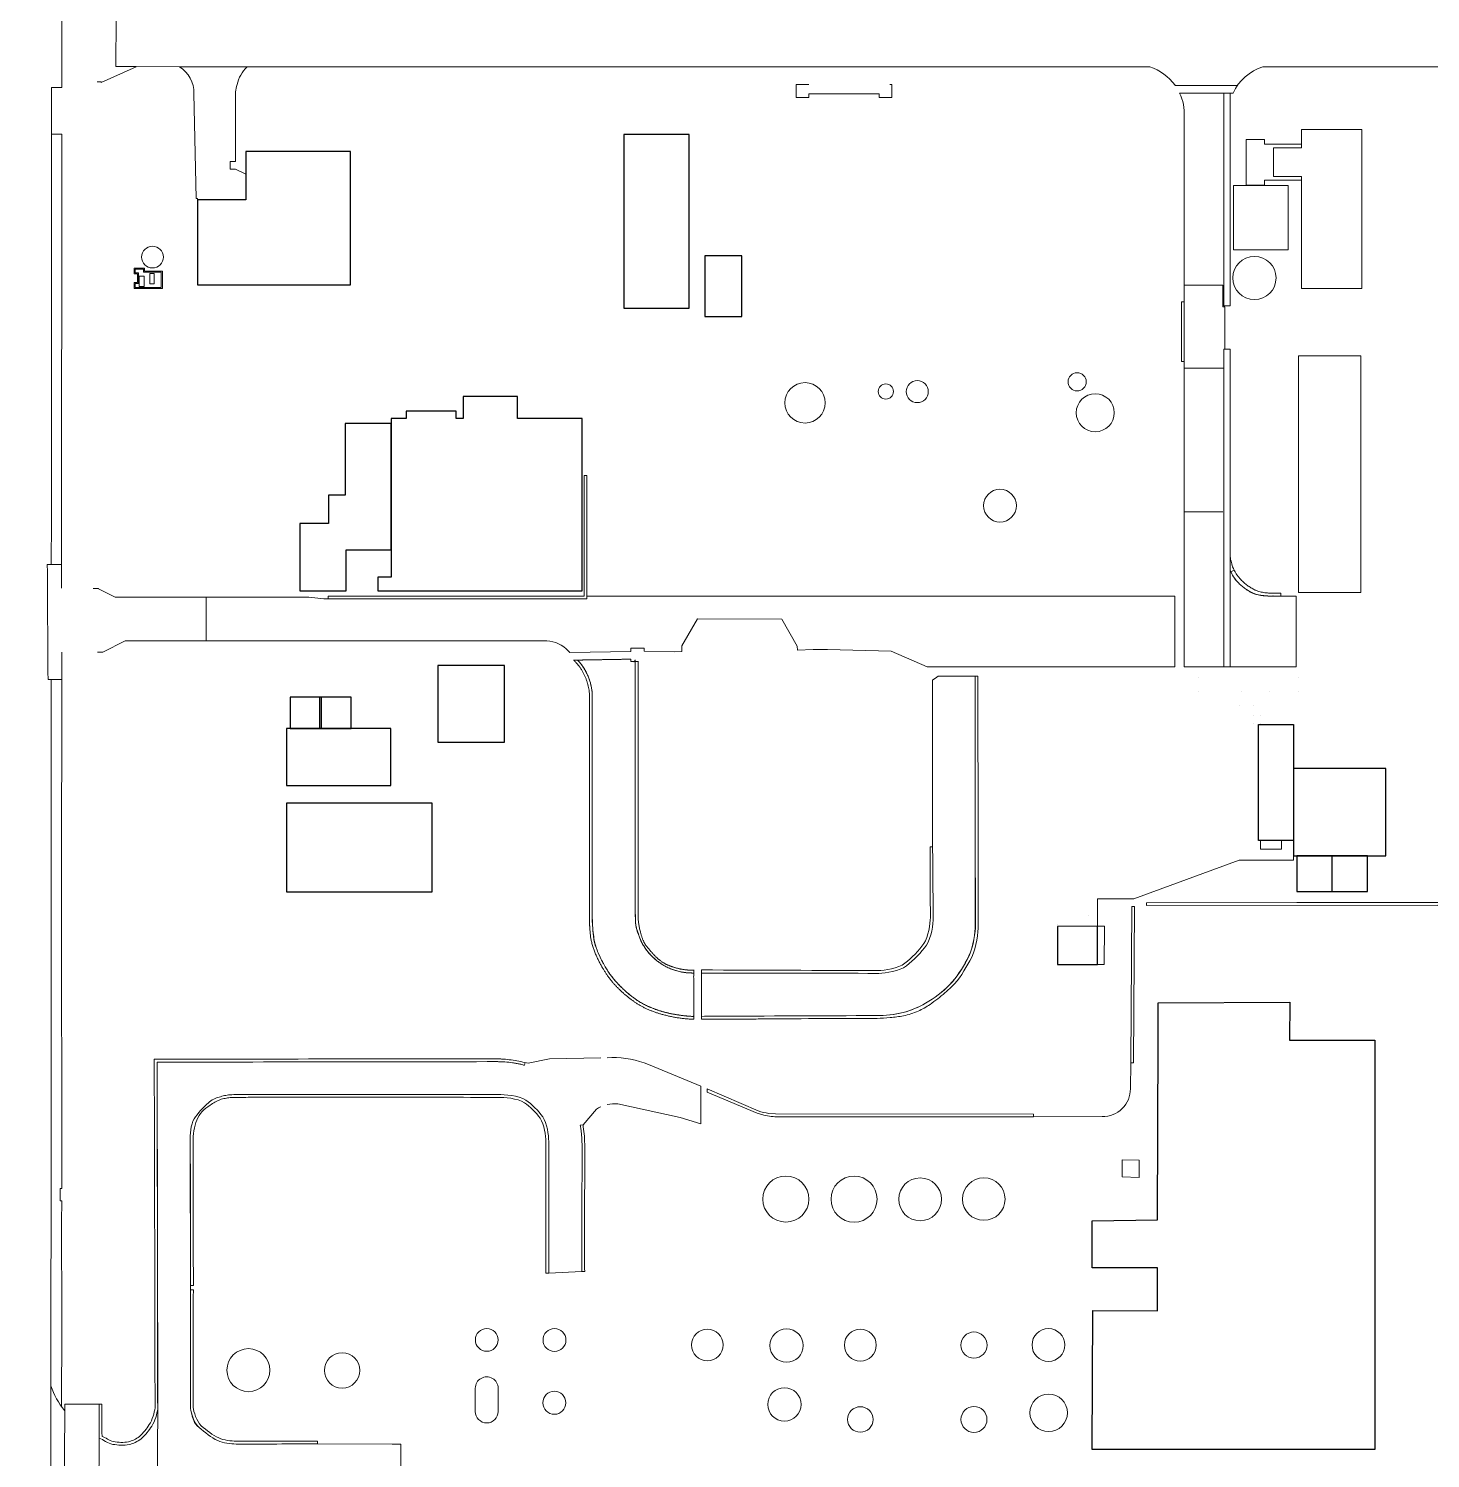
# Model space of a CAD drawing. Header units: millimetres. Extents: x 0 to 840, y 0 to 594.
# Drawn here: x 759.64 to 771.5, y 150.55 to 162.65 of the extents above; entities that cross this region are included whole.
import ezdxf

# ---------------------------------------------------------------- set-up
doc = ezdxf.new("R2010")
doc.units = ezdxf.units.MM
doc.layers.add('AC-0000-BESTAAND-co-06', color=1, linetype='Continuous')

msp = doc.modelspace()

# ---------------------------------------------------------------- linework, layer by layer
at = {"layer": 'AC-0000-BESTAAND-co-06', "linetype": 'Continuous', "lineweight": 13, "transparency": 33554687}
for p, q in [((770.087, 162.324), (771.744, 162.324)), ((769.343, 162.167), (769.873, 162.167)), ((769.834, 162.101), (769.382, 162.101)), ((769.421, 161.902), (769.421, 157.246)), ((769.756, 159.934), (769.756, 157.246)), ((769.421, 159.775), (769.756, 159.775)), ((769.421, 158.558), (769.747, 158.558)), ((769.815, 158.049), (769.844, 158.064)), ((770.172, 157.845), (770.148, 157.845)), ((770.215, 157.845), (770.172, 157.845)), ((770.368, 157.246), (770.368, 157.845)), ((769.421, 157.246), (770.368, 157.246)), ((769.545, 157.159), (769.545, 157.159)), ((770.385, 157.159), (770.385, 157.159)), ((769.545, 157.039), (769.545, 157.039)), ((769.905, 157.039), (769.905, 157.039)), ((770.145, 157.039), (770.145, 157.039)), ((770.385, 157.039), (770.385, 157.039)), ((769.887, 156.919), (769.887, 156.919)), ((770.004, 156.919), (770.004, 156.919)), ((770.004, 156.838), (770.004, 156.838)), ((770.067, 156.838), (770.067, 156.838)), ((770.004, 156.766), (770.004, 156.766)), ((770.067, 156.766), (770.067, 156.766)), ((770.067, 155.704), (770.067, 155.704)), ((770.244, 155.704), (770.244, 155.704)), ((770.346, 155.609), (770.346, 155.609)), ((768.686, 155.282), (768.686, 155.282)), ((768.614, 155.14), (768.614, 155.14)), ((768.349, 155.067), (768.349, 155.067)), ((760.729, 153.901), (760.734, 150.966)), ((763.844, 153.897), (763.838, 153.875)), ((764.334, 153.37), (764.31, 153.366)), ((764.045, 152.116), (764.324, 152.128)), ((761.011, 150.969), (761.012, 151.973)), ((760.734, 150.966), (760.731, 150.287))]:
    msp.add_line(p, q, dxfattribs=at)
at = {"layer": 'AC-0000-BESTAAND-co-06', "linetype": 'Continuous', "lineweight": 30, "transparency": 33554687}
for p, q in [((762.107, 156.724), (762.107, 156.988)), ((762.119, 156.724), (762.119, 156.988)), ((770.674, 155.346), (770.674, 155.647))]:
    msp.add_line(p, q, dxfattribs=at)
at = {"layer": 'AC-0000-BESTAAND-co-06', "linetype": 'Continuous', "lineweight": 13, "transparency": 33554687, "flags": 128}
for points in [[(769.129, 162.324), (760.918, 162.324), (760.553, 162.326), (760.379, 162.326), (760.382, 162.737), (760.255, 162.737), (760.221, 162.737)], [(760.551, 162.325), (760.256, 162.19), (760.256, 162.198), (760.221, 162.198)], [(759.922, 162.198), (759.922, 162.149), (759.835, 162.149), (759.835, 162.059)], [(770.414, 161.395), (770.414, 160.447), (770.925, 160.447), (770.925, 161.794), (770.414, 161.794), (770.414, 161.638)], [(759.834, 158.112), (759.921, 158.112), (759.922, 161.753), (759.835, 161.753)], [(770.414, 161.668), (770.1, 161.668), (770.1, 161.708), (769.944, 161.708), (769.944, 161.323), (770.1, 161.323), (770.1, 161.365), (770.414, 161.365)], [(770.414, 161.638), (770.177, 161.638), (770.177, 161.395), (770.414, 161.395)], [(760.774, 160.594), (760.774, 160.447), (760.535, 160.447), (760.535, 160.498), (760.562, 160.498), (760.562, 160.571), (760.535, 160.571), (760.535, 160.621), (760.622, 160.621), (760.622, 160.594), (760.774, 160.594)], [(760.544, 160.612), (760.544, 160.58), (760.571, 160.58), (760.571, 160.489), (760.544, 160.489), (760.544, 160.456), (760.765, 160.456), (760.765, 160.585), (760.613, 160.585), (760.613, 160.612), (760.544, 160.612)], [(769.421, 160.477), (769.747, 160.477), (769.747, 160.294), (769.765, 160.294), (769.765, 159.934), (769.756, 159.934)], [(759.921, 158.112), (759.921, 157.913)], [(769.81, 157.246), (769.81, 158.06)], [(760.189, 157.91), (760.233, 157.91), (760.234, 157.905), (760.374, 157.836), (761.042, 157.836), (762.013, 157.836), (762.14, 157.821), (764.366, 157.821), (764.366, 157.845), (769.343, 157.845), (769.343, 157.246), (767.247, 157.246), (766.942, 157.38), (766.402, 157.393), (766.28, 157.394), (766.148, 157.387)], [(761.144, 157.836), (761.144, 157.466)], [(770.368, 157.845), (770.359, 157.845), (770.215, 157.845)], [(765.17, 157.375), (765.17, 157.424), (765.302, 157.651), (766.017, 157.649), (766.147, 157.422), (766.148, 157.387)], [(759.922, 157.371), (759.922, 157.139)], [(759.92, 150.986), (759.924, 151.654), (759.924, 151.728), (759.921, 152.547), (759.923, 152.728), (759.91, 152.728), (759.91, 152.83), (759.923, 152.831), (759.921, 155.398), (759.922, 157.139), (759.834, 157.139)], [(771.73, 154.943), (771.566, 155.228), (769.103, 155.226), (769.103, 155.25), (770.375, 155.252), (771.213, 155.253), (771.26, 155.253), (771.544, 155.253), (771.58, 155.251), (771.757, 154.943), (771.729, 154.943)], [(768.968, 153.896), (768.977, 155.217), (768.999, 155.218), (768.991, 153.895), (768.973, 153.895), (768.968, 153.896)], [(768.686, 154.727), (768.745, 154.726), (768.747, 155.051), (768.686, 155.05)], [(764.484, 153.937), (764.051, 153.929), (763.869, 153.891)], [(761.012, 151.973), (761.012, 152.01), (761.01, 153.233)], [(759.947, 151.005), (760.238, 151.006), (760.239, 150.716), (760.237, 150.255), (760.235, 149.972), (759.944, 149.971), (759.945, 149.994), (759.944, 150.026), (759.947, 151.005)], [(762.794, 150.138), (762.793, 150.668), (762.719, 150.668), (762.087, 150.67)]]:
    msp.add_lwpolyline(points, dxfattribs=at)
for points in [[(761.072, 161.198), (761.481, 161.198), (761.481, 161.414), (761.394, 161.457), (761.348, 161.457), (761.348, 161.523), (761.394, 161.523), (761.394, 162.112), (761.394, 162.112, -0.036167), (761.406, 162.173), (761.406, 162.173, -0.137771), (761.49, 162.324, 0), (761.49, 162.324), (761.49, 162.324), (761.49, 162.324), (760.918, 162.324), (760.918, 162.324, -0.267473), (761.041, 162.098), (761.041, 162.098), (761.059, 161.21), (761.072, 161.21)], [(763.422, 150.944), (763.422, 151.141), (763.422, 151.141, -1.000001), (763.615, 151.141), (763.615, 151.141), (763.615, 150.944), (763.615, 150.944, -0.999999), (763.422, 150.944)]]:
    msp.add_lwpolyline(points, format="xyb", close=True, dxfattribs=at)
at = {"layer": 'AC-0000-BESTAAND-co-06', "linetype": 'Continuous', "lineweight": 0, "transparency": 33554687, "flags": 128}
for points in [[(766.301, 162.324), (766.781, 162.324)], [(766.301, 162.324), (766.781, 162.324)], [(769.756, 162.101), (769.756, 160.302), (769.81, 160.302), (769.81, 162.101)], [(769.81, 158.06), (769.81, 159.934), (769.765, 159.934)], [(770.067, 155.776), (770.067, 155.704), (770.067, 155.704), (770.244, 155.704), (770.244, 155.704), (770.244, 155.776)], [(770.346, 155.647), (770.346, 155.609), (770.346, 155.609), (769.887, 155.609), (768.996, 155.282), (768.686, 155.282), (768.686, 155.282), (768.686, 155.05)]]:
    msp.add_lwpolyline(points, dxfattribs=at)
msp.add_lwpolyline([(766.929, 162.173, 0), (766.929, 162.173), (766.929, 162.173), (766.948, 162.173), (766.948, 162.065), (766.84, 162.065), (766.84, 162.095), (766.244, 162.095), (766.244, 162.065), (766.136, 162.065), (766.136, 162.173), (766.244, 162.173)], format="xyb", dxfattribs=at)
at = {"layer": 'AC-0000-BESTAAND-co-06', "linetype": 'Continuous', "lineweight": 30, "transparency": 33554687, "flags": 128}
for points in [[(765.232, 161.752), (764.678, 161.752), (764.678, 160.281), (765.232, 160.281)], [(762.366, 161.606), (761.481, 161.606), (761.481, 161.198), (761.072, 161.198), (761.072, 160.478), (762.366, 160.478)], [(765.677, 160.725), (765.365, 160.725), (765.365, 160.211), (765.677, 160.211)], [(763.778, 159.535), (763.319, 159.535), (763.319, 159.348), (763.261, 159.348), (763.261, 159.41), (762.836, 159.409), (762.836, 159.347), (762.709, 159.347), (762.709, 158.006), (762.598, 158.006), (762.598, 157.889), (764.327, 157.889), (764.327, 159.348), (763.778, 159.348)], [(762.709, 159.304), (762.321, 159.304), (762.321, 158.7), (762.181, 158.7), (762.181, 158.459), (761.936, 158.459), (761.936, 157.888), (762.328, 157.888), (762.328, 158.237), (762.709, 158.237)], [(763.67, 157.257), (763.106, 157.257), (763.106, 156.609), (763.67, 156.609)], [(762.371, 156.988), (761.855, 156.988), (761.855, 156.724), (762.371, 156.724)], [(762.707, 156.724), (761.824, 156.724), (761.824, 156.241), (762.707, 156.241)], [(770.049, 155.776), (770.049, 156.757), (770.346, 156.757), (770.346, 155.776)], [(771.127, 156.386), (770.346, 156.386), (770.346, 155.647), (771.127, 155.647)], [(763.056, 156.092), (761.824, 156.092), (761.824, 155.343), (763.056, 155.343)], [(770.973, 155.647), (770.375, 155.647), (770.375, 155.346), (770.973, 155.346)]]:
    msp.add_lwpolyline(points, close=True, dxfattribs=at)
at = {"layer": 'AC-0000-BESTAAND-co-06', "linetype": 'Continuous', "lineweight": 13, "transparency": 33554687, "flags": 128}
for points in [[(769.838, 161.32), (770.3, 161.32), (770.3, 160.775), (769.838, 160.775)], [(760.668, 160.574), (760.705, 160.574), (760.705, 160.487), (760.668, 160.487)], [(760.577, 160.552), (760.621, 160.552), (760.621, 160.465), (760.577, 160.465)], [(769.421, 159.83), (769.421, 160.334), (769.397, 160.334), (769.397, 159.83)], [(770.915, 159.879), (770.389, 159.879), (770.389, 157.874), (770.915, 157.874)], [(762.177, 157.821), (762.177, 157.845), (764.342, 157.845), (764.342, 158.866), (764.366, 158.866), (764.366, 157.821)], [(769.04, 153.072), (768.896, 153.073), (768.895, 152.93), (769.039, 152.925)]]:
    msp.add_lwpolyline(points, close=True, dxfattribs=at)
for points in [[(765.17, 157.375), (765.107, 157.374), (764.851, 157.38), (764.851, 157.403), (764.739, 157.403), (764.739, 157.377), (764.222, 157.368), (764.192, 157.399, 0.195091), (764.001, 157.466), (760.458, 157.466), (760.269, 157.37), (760.224, 157.371)], [(765.385, 153.648), (765.806, 153.468), (765.863, 153.451), (765.863, 153.451, 0.056926), (765.99, 153.438), (765.99, 153.438), (768.068, 153.438), (768.146, 153.438), (768.146, 153.443), (768.727, 153.441), (768.727, 153.441, 0.424493), (768.966, 153.676), (768.966, 153.676), (768.968, 153.896), (768.973, 153.895), (768.991, 153.895), (768.999, 155.218)], [(764.538, 153.541, -0.079655), (764.628, 153.547), (764.628, 153.547), (765.155, 153.431), (765.331, 153.38), (765.33, 153.696), (764.887, 153.88), (764.887, 153.88, 0.102711), (764.576, 153.939), (764.576, 153.939), (764.538, 153.938)], [(768.146, 153.438), (768.146, 153.461), (765.962, 153.463), (765.907, 153.467), (765.907, 153.467, -0.063493), (765.816, 153.489), (765.816, 153.489), (765.385, 153.675), (765.385, 153.648), (765.806, 153.468), (765.863, 153.451), (765.863, 153.451, 0.056926), (765.99, 153.438), (765.99, 153.438), (768.146, 153.438)], [(764.334, 153.37), (764.447, 153.503), (764.447, 153.503, -0.036222), (764.484, 153.523)]]:
    msp.add_lwpolyline(points, format="xyb", dxfattribs=at)
at = {"layer": 'AC-0000-BESTAAND-co-06', "linetype": 'Continuous', "lineweight": 30, "transparency": 33554687, "flags": 128}
for points in [[(768.35, 154.727), (768.686, 154.727), (768.686, 155.05), (768.349, 155.049), (768.35, 154.727)], [(769.2, 154.402), (770.316, 154.409), (770.313, 154.087), (771.033, 154.087), (771.033, 150.623), (768.642, 150.623), (768.648, 151.799), (769.196, 151.797), (769.195, 152.066), (769.195, 152.161), (768.641, 152.16), (768.641, 152.558), (769.196, 152.566), (769.2, 154.097), (769.2, 154.402)]]:
    msp.add_lwpolyline(points, dxfattribs=at)
at = {"layer": 'AC-0000-BESTAAND-co-06', "linetype": 'Continuous', "lineweight": 13, "transparency": 33554687}
for centre, radius in [((760.69, 160.714), 0.0922), ((770.015, 160.537), 0.183), ((768.515, 159.658), 0.0767), ((766.212, 159.48), 0.171), ((766.896, 159.576), 0.064), ((767.162, 159.575), 0.0932), ((768.668, 159.396), 0.161), ((767.862, 158.61), 0.139), ((766.05, 152.742), 0.195), ((766.627, 152.741), 0.195), ((767.186, 152.74), 0.181), ((767.725, 152.742), 0.18), ((763.519, 151.55), 0.0964), ((764.092, 151.549), 0.0969), ((765.385, 151.507), 0.134), ((766.056, 151.502), 0.141), ((766.68, 151.506), 0.135), ((767.642, 151.506), 0.111), ((768.272, 151.507), 0.139), ((761.502, 151.294), 0.182), ((762.295, 151.292), 0.15), ((766.038, 151.004), 0.141), ((764.091, 151.018), 0.0974), ((768.274, 150.933), 0.159), ((766.68, 150.877), 0.108), ((767.642, 150.877), 0.11)]:
    msp.add_circle(centre, radius, dxfattribs=at)
at = {"layer": 'AC-0000-BESTAAND-co-06', "linetype": 'Continuous', "lineweight": 13, "transparency": 33554687, "extrusion": (0, 0, -1)}
for start, end in [(107.7952, 144.4626), (154.8609, 182.656)]:
    msp.add_arc((-769, 161.922), 0.422, start, end, dxfattribs=at)
at = {"layer": 'AC-0000-BESTAAND-co-06', "linetype": 'Continuous', "lineweight": 13, "transparency": 33554687}
for centre, radius, start, end in [((770.216, 161.922), 0.422, 107.7952, 154.8609), ((760.431, 151.359), 0.632, 198.1702, 219.9773)]:
    msp.add_arc(centre, radius, start, end, dxfattribs=at)
for points, knots in [([(759.459, 165.759), (759.585, 165.759), (759.71, 165.76), (759.836, 165.76), (759.835, 164.871), (759.835, 163.981), (759.834, 163.091), (759.863, 163.091), (759.893, 163.091), (759.922, 163.091), (759.922, 162.777), (759.922, 162.463), (759.922, 162.149), (759.893, 162.149), (759.864, 162.149), (759.835, 162.149), (759.835, 160.803), (759.835, 159.458), (759.834, 158.112), (759.823, 158.112), (759.811, 158.112), (759.8, 158.112), (759.802, 157.788), (759.804, 157.463), (759.806, 157.139), (759.816, 157.139), (759.825, 157.139), (759.834, 157.139), (759.834, 155.938), (759.833, 154.736), (759.833, 153.535), (759.832, 152.744), (759.831, 151.953), (759.83, 151.162), (759.83, 150.706), (759.83, 150.249), (759.831, 149.792), (759.831, 149.238), (759.831, 148.684), (759.831, 148.13), (759.831, 148.086), (759.843, 148.002), (759.875, 147.956), (759.913, 147.903), (759.97, 147.845), (760.023, 147.807), (760.071, 147.773), (760.161, 147.762), (760.208, 147.762), (760.762, 147.759), (761.315, 147.755), (761.869, 147.751), (761.911, 147.753), (761.992, 147.766), (762.035, 147.8), (762.078, 147.834), (762.125, 147.881), (762.157, 147.925), (762.188, 147.969), (762.199, 148.049), (762.2, 148.091), (762.2, 148.159), (762.2, 148.226), (762.2, 148.293), (762.275, 148.295), (762.351, 148.297), (762.426, 148.299), (762.426, 148.24), (762.427, 148.179), (762.429, 148.12), (762.43, 148.094), (762.436, 148.068), (762.442, 148.043), (762.458, 147.979), (762.482, 147.921), (762.531, 147.869), (762.585, 147.812), (762.648, 147.777), (762.719, 147.765), (762.736, 147.761), (762.753, 147.759), (762.771, 147.757), (762.811, 147.753), (762.852, 147.749), (762.892, 147.747), (763.075, 147.748), (763.257, 147.749), (763.44, 147.75), (763.753, 147.749), (764.066, 147.748), (764.38, 147.747), (764.504, 147.748), (764.628, 147.749), (764.752, 147.749), (765.745, 147.75), (766.738, 147.751), (767.731, 147.752), (767.731, 147.75), (767.731, 147.748), (767.731, 147.745), (768.152, 147.747), (768.573, 147.749), (768.994, 147.751), (768.994, 147.754), (768.993, 147.756), (768.993, 147.759), (769.348, 147.762), (769.703, 147.766), (770.058, 147.77), (770.073, 147.781), (770.088, 147.792), (770.103, 147.803), (770.153, 147.804), (770.204, 147.795), (770.253, 147.796), (770.304, 147.797), (770.354, 147.808), (770.405, 147.822), (770.474, 147.841), (770.536, 147.869), (770.598, 147.909), (770.664, 147.952), (770.712, 148.015), (770.758, 148.072), (770.799, 148.123), (770.816, 148.219), (770.82, 148.271), (770.911, 148.271), (771.002, 148.271), (771.093, 148.271), (771.094, 148.23), (771.094, 148.189), (771.095, 148.147), (771.096, 148.106), (771.105, 148.052), (771.122, 148.011), (771.14, 147.965), (771.162, 147.918), (771.195, 147.876), (771.227, 147.834), (771.267, 147.804), (771.305, 147.771), (771.318, 147.76), (771.338, 147.752), (771.351, 147.748), (771.355, 147.755), (771.358, 147.763), (771.362, 147.77), (771.421, 147.769), (771.48, 147.769), (771.539, 147.768), (771.526, 147.636), (771.513, 147.503), (771.499, 147.371)], [0, 0, 0, 0, 0.006993, 0.006993, 0.006993, 0.013986, 0.013986, 0.013986, 0.020979, 0.020979, 0.020979, 0.027972, 0.027972, 0.027972, 0.034965, 0.034965, 0.034965, 0.041958, 0.041958, 0.041958, 0.048951, 0.048951, 0.048951, 0.055944, 0.055944, 0.055944, 0.062937, 0.062937, 0.062937, 0.06993, 0.06993, 0.06993, 0.076923, 0.076923, 0.076923, 0.083916, 0.083916, 0.083916, 0.090909, 0.090909, 0.090909, 0.119123, 0.119123, 0.119123, 0.151966, 0.151966, 0.151966, 0.181818, 0.181818, 0.181818, 0.272727, 0.272727, 0.272727, 0.302991, 0.302991, 0.302991, 0.33362, 0.33362, 0.33362, 0.363636, 0.363636, 0.363636, 0.409091, 0.409091, 0.409091, 0.454545, 0.454545, 0.454545, 0.473865, 0.473865, 0.473865, 0.482377, 0.482377, 0.482377, 0.503424, 0.503424, 0.503424, 0.526616, 0.526616, 0.526616, 0.532331, 0.532331, 0.532331, 0.545455, 0.545455, 0.545455, 0.555556, 0.555556, 0.555556, 0.565657, 0.565657, 0.565657, 0.575758, 0.575758, 0.575758, 0.585859, 0.585859, 0.585859, 0.59596, 0.59596, 0.59596, 0.606061, 0.606061, 0.606061, 0.616162, 0.616162, 0.616162, 0.626263, 0.626263, 0.626263, 0.636364, 0.636364, 0.636364, 0.650694, 0.650694, 0.650694, 0.665364, 0.665364, 0.665364, 0.685551, 0.685551, 0.685551, 0.707358, 0.707358, 0.707358, 0.727273, 0.727273, 0.727273, 0.772727, 0.772727, 0.772727, 0.818182, 0.818182, 0.818182, 0.843682, 0.843682, 0.843682, 0.871873, 0.871873, 0.871873, 0.899741, 0.899741, 0.899741, 0.909091, 0.909091, 0.909091, 0.939394, 0.939394, 0.939394, 0.969697, 0.969697, 0.969697, 1, 1, 1, 1]), ([(769.81, 158.06), (769.811, 158.06), (769.811, 158.059), (769.811, 158.059), (769.815, 158.05), (769.819, 158.042), (769.823, 158.034), (769.828, 158.025), (769.833, 158.017), (769.838, 158.008), (769.844, 158), (769.85, 157.992), (769.856, 157.984), (769.859, 157.98), (769.863, 157.976), (769.866, 157.972), (769.869, 157.968), (769.873, 157.964), (769.877, 157.96), (769.885, 157.951), (769.894, 157.942), (769.904, 157.934), (769.913, 157.926), (769.922, 157.918), (769.932, 157.911), (769.942, 157.904), (769.952, 157.897), (769.962, 157.891), (769.967, 157.888), (769.972, 157.885), (769.977, 157.882), (769.979, 157.881), (769.982, 157.88), (769.984, 157.878), (769.987, 157.877), (769.989, 157.876), (769.992, 157.875), (770.005, 157.868), (770.019, 157.863), (770.034, 157.859), (770.05, 157.855), (770.066, 157.852), (770.082, 157.85), (770.098, 157.848), (770.114, 157.847), (770.13, 157.846), (770.137, 157.845), (770.144, 157.845), (770.152, 157.845), (770.158, 157.845), (770.165, 157.845), (770.172, 157.845), (770.194, 157.845), (770.217, 157.845), (770.239, 157.845), (770.239, 157.853), (770.239, 157.862), (770.239, 157.87), (770.217, 157.869), (770.194, 157.869), (770.172, 157.869), (770.166, 157.869), (770.16, 157.869), (770.154, 157.869), (770.148, 157.87), (770.142, 157.87), (770.135, 157.87), (770.121, 157.871), (770.108, 157.873), (770.094, 157.875), (770.08, 157.877), (770.066, 157.88), (770.052, 157.884), (770.043, 157.887), (770.033, 157.89), (770.024, 157.894), (770.023, 157.895), (770.021, 157.896), (770.02, 157.896), (770.018, 157.897), (770.017, 157.898), (770.016, 157.898), (770.006, 157.904), (769.996, 157.91), (769.986, 157.915), (769.976, 157.922), (769.966, 157.928), (769.956, 157.935), (769.946, 157.942), (769.937, 157.95), (769.928, 157.958), (769.923, 157.962), (769.918, 157.966), (769.914, 157.971), (769.909, 157.975), (769.905, 157.979), (769.901, 157.984), (769.893, 157.991), (769.887, 157.999), (769.88, 158.007), (769.874, 158.015), (769.868, 158.024), (769.862, 158.032), (769.857, 158.04), (769.852, 158.049), (769.847, 158.058), (769.845, 158.062), (769.843, 158.066), (769.841, 158.07), (769.84, 158.072), (769.839, 158.074), (769.838, 158.077), (769.837, 158.079), (769.836, 158.081), (769.835, 158.083), (769.832, 158.09), (769.829, 158.097), (769.826, 158.105), (769.824, 158.113), (769.822, 158.121), (769.82, 158.129), (769.818, 158.137), (769.816, 158.145), (769.814, 158.154), (769.813, 158.162), (769.811, 158.171), (769.81, 158.179)], [0, 0, 0, 0, 0.000397, 0.000397, 0.000397, 0.013028, 0.013028, 0.013028, 0.0262, 0.0262, 0.0262, 0.039791, 0.039791, 0.039791, 0.046711, 0.046711, 0.046711, 0.053695, 0.053695, 0.053695, 0.070465, 0.070465, 0.070465, 0.086884, 0.086884, 0.086884, 0.102775, 0.102775, 0.102775, 0.11046, 0.11046, 0.11046, 0.114225, 0.114225, 0.114225, 0.117933, 0.117933, 0.117933, 0.138003, 0.138003, 0.138003, 0.15977, 0.15977, 0.15977, 0.181205, 0.181205, 0.181205, 0.191083, 0.191083, 0.191083, 0.2, 0.2, 0.2, 0.4, 0.4, 0.4, 0.6, 0.6, 0.6, 0.8, 0.8, 0.8, 0.806636, 0.806636, 0.806636, 0.813977, 0.813977, 0.813977, 0.829912, 0.829912, 0.829912, 0.846144, 0.846144, 0.846144, 0.857626, 0.857626, 0.857626, 0.859443, 0.859443, 0.859443, 0.861227, 0.861227, 0.861227, 0.874294, 0.874294, 0.874294, 0.887895, 0.887895, 0.887895, 0.901895, 0.901895, 0.901895, 0.909018, 0.909018, 0.909018, 0.916213, 0.916213, 0.916213, 0.928111, 0.928111, 0.928111, 0.939752, 0.939752, 0.939752, 0.95104, 0.95104, 0.95104, 0.956517, 0.956517, 0.956517, 0.959208, 0.959208, 0.959208, 0.961864, 0.961864, 0.961864, 0.970806, 0.970806, 0.970806, 0.980268, 0.980268, 0.980268, 0.990069, 0.990069, 0.990069, 1, 1, 1, 1]), ([(770.148, 157.845), (770.142, 157.845), (770.136, 157.845), (770.13, 157.845), (770.124, 157.846), (770.118, 157.846), (770.111, 157.846), (770.097, 157.847), (770.084, 157.849), (770.07, 157.851), (770.056, 157.853), (770.042, 157.856), (770.028, 157.86), (770.019, 157.863), (770.009, 157.866), (770, 157.87), (769.999, 157.871), (769.997, 157.872), (769.996, 157.872), (769.994, 157.873), (769.993, 157.874), (769.992, 157.875), (769.982, 157.88), (769.972, 157.886), (769.962, 157.892), (769.952, 157.898), (769.942, 157.904), (769.932, 157.911), (769.922, 157.919), (769.913, 157.926), (769.904, 157.934), (769.899, 157.938), (769.894, 157.942), (769.89, 157.947), (769.888, 157.949), (769.885, 157.951), (769.883, 157.953), (769.881, 157.955), (769.879, 157.958), (769.877, 157.96), (769.862, 157.975), (769.85, 157.991), (769.838, 158.008), (769.828, 158.025), (769.819, 158.041), (769.811, 158.059), (769.811, 158.059), (769.811, 158.06), (769.81, 158.06)], [0, 0, 0, 0, 0.040921, 0.040921, 0.040921, 0.086194, 0.086194, 0.086194, 0.184457, 0.184457, 0.184457, 0.284556, 0.284556, 0.284556, 0.355363, 0.355363, 0.355363, 0.366566, 0.366566, 0.366566, 0.377568, 0.377568, 0.377568, 0.458152, 0.458152, 0.458152, 0.542023, 0.542023, 0.542023, 0.62836, 0.62836, 0.62836, 0.672286, 0.672286, 0.672286, 0.694418, 0.694418, 0.694418, 0.716659, 0.716659, 0.716659, 0.861676, 0.861676, 0.861676, 0.997903, 0.997903, 0.997903, 1, 1, 1, 1]), ([(765.336, 154.655), (765.336, 154.655), (765.837, 154.654), (766.337, 154.653), (766.837, 154.652), (766.895, 154.654), (767.01, 154.67), (767.071, 154.716), (767.131, 154.763), (767.197, 154.83), (767.24, 154.892), (767.282, 154.954), (767.296, 155.066), (767.297, 155.127), (767.295, 155.326), (767.293, 155.525), (767.292, 155.724), (767.292, 156.194), (767.292, 156.664), (767.292, 157.134), (767.292, 157.134), (767.292, 157.134), (767.292, 157.134), (767.307, 157.145), (767.323, 157.157), (767.338, 157.168), (767.442, 157.168), (767.546, 157.168), (767.651, 157.168), (767.651, 157.166), (767.651, 157.164), (767.651, 157.162), (767.651, 157.105), (767.651, 157.047), (767.651, 156.99), (767.652, 156.338), (767.653, 155.686), (767.654, 155.035), (767.649, 154.959), (767.629, 154.845), (767.585, 154.769), (767.544, 154.696), (767.499, 154.619), (767.436, 154.555), (767.374, 154.492), (767.309, 154.443), (767.233, 154.399), (767.172, 154.365), (767.107, 154.338), (767.043, 154.321), (766.974, 154.302), (766.889, 154.294), (766.819, 154.295), (766.358, 154.293), (765.896, 154.291), (765.435, 154.289), (765.402, 154.289), (765.37, 154.289), (765.337, 154.288), (765.337, 154.288), (765.337, 154.288), (765.336, 154.288), (765.336, 154.411), (765.336, 154.533), (765.336, 154.655)], [0, 0, 0, 0, 0.041667, 0.083333, 0.083333, 0.083333, 0.111133, 0.111133, 0.111133, 0.139074, 0.139074, 0.139074, 0.166667, 0.166667, 0.166667, 0.25, 0.25, 0.25, 0.333333, 0.333333, 0.333333, 0.416667, 0.416667, 0.416667, 0.5, 0.5, 0.5, 0.583333, 0.583333, 0.583333, 0.611111, 0.611111, 0.611111, 0.638889, 0.638889, 0.638889, 0.666667, 0.666667, 0.666667, 0.685377, 0.685377, 0.685377, 0.703195, 0.703195, 0.703195, 0.720602, 0.720602, 0.720602, 0.734604, 0.734604, 0.734604, 0.75, 0.75, 0.75, 0.791667, 0.791667, 0.791667, 0.833333, 0.833333, 0.833333, 0.916667, 0.916667, 0.916667, 1, 1, 1, 1]), ([(765.336, 154.264), (765.336, 154.272), (765.336, 154.28), (765.336, 154.288), (765.369, 154.289), (765.401, 154.289), (765.434, 154.289), (765.895, 154.291), (766.357, 154.293), (766.818, 154.295), (766.888, 154.294), (766.972, 154.302), (767.042, 154.321), (767.106, 154.338), (767.171, 154.365), (767.232, 154.399), (767.308, 154.443), (767.372, 154.492), (767.435, 154.555), (767.498, 154.619), (767.543, 154.696), (767.584, 154.769), (767.627, 154.845), (767.648, 154.959), (767.653, 155.035), (767.652, 155.746), (767.651, 156.457), (767.651, 157.168), (767.659, 157.168), (767.667, 157.168), (767.675, 157.168), (767.675, 157.108), (767.675, 157.047), (767.675, 156.987), (767.676, 156.336), (767.677, 155.685), (767.678, 155.035), (767.673, 154.956), (767.653, 154.838), (767.607, 154.759), (767.564, 154.684), (767.52, 154.6), (767.453, 154.538), (767.415, 154.502), (767.376, 154.469), (767.335, 154.437), (767.313, 154.421), (767.292, 154.404), (767.27, 154.389), (767.238, 154.367), (767.205, 154.349), (767.17, 154.333), (767.13, 154.314), (767.088, 154.301), (767.045, 154.293), (767.007, 154.286), (766.969, 154.282), (766.932, 154.278), (766.895, 154.274), (766.858, 154.272), (766.822, 154.271), (766.729, 154.27), (766.636, 154.27), (766.542, 154.27), (766.463, 154.269), (766.383, 154.269), (766.303, 154.269), (766.14, 154.268), (765.978, 154.267), (765.815, 154.266), (765.794, 154.265), (765.774, 154.265), (765.753, 154.264), (765.614, 154.264), (765.475, 154.264), (765.336, 154.264)], [0, 0, 0, 0, 0.111111, 0.111111, 0.111111, 0.222222, 0.222222, 0.222222, 0.333333, 0.333333, 0.333333, 0.353861, 0.353861, 0.353861, 0.372531, 0.372531, 0.372531, 0.39574, 0.39574, 0.39574, 0.419497, 0.419497, 0.419497, 0.444444, 0.444444, 0.444444, 0.555556, 0.555556, 0.555556, 0.666667, 0.666667, 0.666667, 0.722222, 0.722222, 0.722222, 0.777778, 0.777778, 0.777778, 0.802882, 0.802882, 0.802882, 0.82662, 0.82662, 0.82662, 0.840349, 0.840349, 0.840349, 0.847477, 0.847477, 0.847477, 0.857551, 0.857551, 0.857551, 0.869143, 0.869143, 0.869143, 0.879189, 0.879189, 0.879189, 0.888889, 0.888889, 0.888889, 0.911111, 0.911111, 0.911111, 0.933333, 0.933333, 0.933333, 0.955556, 0.955556, 0.955556, 0.977778, 0.977778, 0.977778, 1, 1, 1, 1]), ([(765.336, 154.655), (765.837, 154.654), (766.337, 154.653), (766.837, 154.652), (766.895, 154.654), (767.01, 154.67), (767.071, 154.716), (767.131, 154.763), (767.197, 154.83), (767.24, 154.892), (767.282, 154.954), (767.296, 155.066), (767.297, 155.127), (767.295, 155.326), (767.293, 155.525), (767.292, 155.724), (767.284, 155.724), (767.277, 155.724), (767.27, 155.724), (767.271, 155.525), (767.272, 155.326), (767.273, 155.126), (767.272, 155.069), (767.258, 154.963), (767.218, 154.904), (767.177, 154.845), (767.115, 154.782), (767.058, 154.738), (766.999, 154.693), (766.887, 154.677), (766.83, 154.676), (766.332, 154.677), (765.834, 154.679), (765.336, 154.681), (765.336, 154.672), (765.336, 154.664), (765.336, 154.655), (765.336, 154.655), (765.336, 154.655), (765.336, 154.655)], [0, 0, 0, 0, 0.125, 0.125, 0.125, 0.1667, 0.1667, 0.1667, 0.20861, 0.20861, 0.20861, 0.25, 0.25, 0.25, 0.375, 0.375, 0.375, 0.5, 0.5, 0.5, 0.625, 0.625, 0.625, 0.66609, 0.66609, 0.66609, 0.707572, 0.707572, 0.707572, 0.75, 0.75, 0.75, 0.8125, 0.8125, 0.8125, 0.875, 0.875, 0.875, 1, 1, 1, 1]), ([(763.87, 153.891), (763.849, 153.896), (763.828, 153.9), (763.807, 153.905), (763.785, 153.91), (763.764, 153.914), (763.742, 153.917), (763.72, 153.92), (763.699, 153.922), (763.677, 153.925), (763.666, 153.925), (763.656, 153.926), (763.645, 153.927), (763.635, 153.928), (763.625, 153.928), (763.614, 153.929), (762.664, 153.928), (761.714, 153.927), (760.764, 153.926), (760.743, 153.926), (760.723, 153.926), (760.703, 153.927), (760.704, 153.815), (760.705, 153.703), (760.706, 153.592), (760.707, 153.56), (760.707, 153.528), (760.707, 153.497), (760.707, 153.427), (760.707, 153.358), (760.707, 153.289), (760.707, 153.137), (760.707, 152.986), (760.707, 152.834), (760.707, 152.803), (760.707, 152.772), (760.707, 152.741), (760.708, 152.592), (760.709, 152.444), (760.71, 152.295), (760.711, 152.267), (760.711, 152.238), (760.711, 152.209), (760.711, 152.046), (760.71, 151.882), (760.71, 151.718), (760.71, 151.692), (760.711, 151.666), (760.711, 151.64), (760.711, 151.491), (760.711, 151.342), (760.711, 151.193), (760.712, 151.168), (760.713, 151.142), (760.714, 151.117), (760.713, 151.069), (760.712, 151.022), (760.712, 150.974), (760.706, 150.935), (760.69, 150.873), (760.663, 150.833), (760.639, 150.799), (760.615, 150.763), (760.579, 150.733), (760.55, 150.71), (760.52, 150.696), (760.486, 150.688), (760.445, 150.678), (760.402, 150.684), (760.359, 150.69), (760.324, 150.695), (760.292, 150.727), (760.263, 150.732), (760.262, 150.823), (760.262, 150.915), (760.262, 151.006), (760.254, 151.006), (760.246, 151.006), (760.238, 151.006), (760.238, 150.909), (760.239, 150.813), (760.239, 150.716), (760.274, 150.71), (760.312, 150.672), (760.354, 150.666), (760.4, 150.659), (760.447, 150.654), (760.492, 150.664), (760.529, 150.673), (760.562, 150.689), (760.594, 150.714), (760.633, 150.745), (760.658, 150.784), (760.684, 150.821), (760.713, 150.862), (760.728, 150.926), (760.734, 150.966), (760.733, 151.945), (760.731, 152.923), (760.729, 153.901), (761.69, 153.902), (762.651, 153.903), (763.612, 153.905), (763.617, 153.905), (763.622, 153.904), (763.627, 153.904), (763.632, 153.904), (763.638, 153.904), (763.643, 153.904), (763.648, 153.904), (763.653, 153.904), (763.658, 153.903), (763.663, 153.903), (763.668, 153.903), (763.673, 153.902), (763.694, 153.901), (763.716, 153.899), (763.737, 153.896), (763.742, 153.895), (763.748, 153.894), (763.753, 153.893), (763.758, 153.892), (763.764, 153.891), (763.769, 153.89), (763.779, 153.888), (763.79, 153.887), (763.8, 153.884), (763.811, 153.882), (763.821, 153.879), (763.831, 153.876), (763.834, 153.876), (763.836, 153.875), (763.838, 153.875)], [0, 0, 0, 0, 0.024932, 0.024932, 0.024932, 0.050421, 0.050421, 0.050421, 0.0757, 0.0757, 0.0757, 0.088021, 0.088021, 0.088021, 0.1, 0.1, 0.1, 0.15, 0.15, 0.15, 0.2, 0.2, 0.2, 0.3, 0.3, 0.3, 0.4, 0.4, 0.4, 0.41, 0.41, 0.41, 0.42, 0.42, 0.42, 0.43, 0.43, 0.43, 0.44, 0.44, 0.44, 0.45, 0.45, 0.45, 0.46, 0.46, 0.46, 0.47, 0.47, 0.47, 0.48, 0.48, 0.48, 0.49, 0.49, 0.49, 0.5, 0.5, 0.5, 0.524241, 0.524241, 0.524241, 0.545501, 0.545501, 0.545501, 0.562206, 0.562206, 0.562206, 0.582884, 0.582884, 0.582884, 0.6, 0.6, 0.6, 0.633333, 0.633333, 0.633333, 0.666667, 0.666667, 0.666667, 0.7, 0.7, 0.7, 0.718746, 0.718746, 0.718746, 0.739275, 0.739275, 0.739275, 0.756199, 0.756199, 0.756199, 0.777112, 0.777112, 0.777112, 0.8, 0.8, 0.8, 0.85, 0.85, 0.85, 0.9, 0.9, 0.9, 0.906585, 0.906585, 0.906585, 0.913196, 0.913196, 0.913196, 0.919812, 0.919812, 0.919812, 0.926411, 0.926411, 0.926411, 0.954855, 0.954855, 0.954855, 0.961896, 0.961896, 0.961896, 0.968929, 0.968929, 0.968929, 0.98298, 0.98298, 0.98298, 0.997026, 0.997026, 0.997026, 1, 1, 1, 1]), ([(764.045, 152.116), (764.044, 152.487), (764.043, 152.858), (764.043, 153.23), (764.043, 153.282), (764.03, 153.384), (763.992, 153.438), (763.956, 153.489), (763.9, 153.546), (763.849, 153.579), (763.787, 153.619), (763.673, 153.628), (763.613, 153.626), (762.881, 153.626), (762.149, 153.626), (761.416, 153.627), (761.392, 153.626), (761.368, 153.625), (761.343, 153.625), (761.329, 153.622), (761.314, 153.62), (761.299, 153.618), (761.284, 153.614), (761.269, 153.609), (761.254, 153.605), (761.23, 153.597), (761.188, 153.581), (761.163, 153.557), (761.12, 153.515), (761.072, 153.468), (761.043, 153.421), (761.013, 153.372), (761.008, 153.282), (761.01, 153.233)], [0, 0, 0, 0, 0.25, 0.25, 0.25, 0.331746, 0.331746, 0.331746, 0.408475, 0.408475, 0.408475, 0.5, 0.5, 0.5, 0.5625, 0.5625, 0.5625, 0.625, 0.625, 0.625, 0.6875, 0.6875, 0.6875, 0.75, 0.75, 0.75, 0.803918, 0.803918, 0.803918, 0.899316, 0.899316, 0.899316, 1, 1, 1, 1]), ([(761.034, 153.229), (761.034, 153.229), (761.034, 152.956), (761.034, 152.684), (761.035, 152.411), (761.035, 152.293), (761.036, 152.174), (761.036, 152.056), (761.036, 152.041), (761.036, 152.025), (761.036, 152.01), (761.028, 152.01), (761.02, 152.01), (761.012, 152.01), (761.011, 152.418), (761.011, 152.825), (761.01, 153.233), (761.008, 153.282), (761.013, 153.372), (761.043, 153.421), (761.072, 153.468), (761.12, 153.515), (761.163, 153.557), (761.188, 153.581), (761.23, 153.597), (761.254, 153.605), (761.269, 153.609), (761.284, 153.614), (761.299, 153.618), (761.314, 153.62), (761.329, 153.622), (761.343, 153.625), (761.368, 153.625), (761.392, 153.626), (761.416, 153.627), (762.149, 153.626), (762.881, 153.626), (763.613, 153.626), (763.673, 153.628), (763.787, 153.619), (763.849, 153.579), (763.9, 153.546), (763.956, 153.489), (763.992, 153.438), (764.03, 153.384), (764.043, 153.282), (764.043, 153.23), (764.043, 152.858), (764.044, 152.487), (764.045, 152.116), (764.036, 152.116), (764.028, 152.116), (764.019, 152.116), (764.02, 152.277), (764.02, 152.437), (764.02, 152.598), (764.019, 152.639), (764.019, 152.68), (764.018, 152.72), (764.018, 152.889), (764.018, 153.058), (764.019, 153.227), (764.019, 153.277), (764.007, 153.374), (763.97, 153.426), (763.936, 153.473), (763.885, 153.526), (763.837, 153.557), (763.778, 153.595), (763.668, 153.604), (763.611, 153.602), (763.303, 153.603), (762.996, 153.604), (762.689, 153.604), (762.66, 153.605), (762.63, 153.605), (762.601, 153.605), (762.567, 153.605), (762.533, 153.605), (762.499, 153.605), (762.431, 153.605), (762.363, 153.605), (762.294, 153.605), (762.265, 153.605), (762.236, 153.605), (762.207, 153.605), (762.001, 153.604), (761.795, 153.604), (761.589, 153.603), (761.559, 153.603), (761.529, 153.603), (761.5, 153.603), (761.449, 153.602), (761.398, 153.602), (761.347, 153.601), (761.333, 153.599), (761.319, 153.597), (761.304, 153.594), (761.291, 153.592), (761.274, 153.588), (761.26, 153.582), (761.247, 153.576), (761.232, 153.569), (761.219, 153.562), (761.204, 153.554), (761.19, 153.545), (761.177, 153.536), (761.153, 153.52), (761.131, 153.503), (761.11, 153.482), (761.09, 153.462), (761.076, 153.435), (761.066, 153.41), (761.042, 153.357), (761.034, 153.282), (761.034, 153.229)], [0, 0, 0, 0, 0.015152, 0.030303, 0.030303, 0.030303, 0.060606, 0.060606, 0.060606, 0.090909, 0.090909, 0.090909, 0.136364, 0.136364, 0.136364, 0.181818, 0.181818, 0.181818, 0.218431, 0.218431, 0.218431, 0.253121, 0.253121, 0.253121, 0.272727, 0.272727, 0.272727, 0.295455, 0.295455, 0.295455, 0.318182, 0.318182, 0.318182, 0.340909, 0.340909, 0.340909, 0.363636, 0.363636, 0.363636, 0.396918, 0.396918, 0.396918, 0.42482, 0.42482, 0.42482, 0.454545, 0.454545, 0.454545, 0.545455, 0.545455, 0.545455, 0.568182, 0.568182, 0.568182, 0.590909, 0.590909, 0.590909, 0.613636, 0.613636, 0.613636, 0.636364, 0.636364, 0.636364, 0.666263, 0.666263, 0.666263, 0.693609, 0.693609, 0.693609, 0.727273, 0.727273, 0.727273, 0.74026, 0.74026, 0.74026, 0.753247, 0.753247, 0.753247, 0.766234, 0.766234, 0.766234, 0.779221, 0.779221, 0.779221, 0.792208, 0.792208, 0.792208, 0.805195, 0.805195, 0.805195, 0.818182, 0.818182, 0.818182, 0.863636, 0.863636, 0.863636, 0.909091, 0.909091, 0.909091, 0.917496, 0.917496, 0.917496, 0.925933, 0.925933, 0.925933, 0.935043, 0.935043, 0.935043, 0.950714, 0.950714, 0.950714, 0.966164, 0.966164, 0.966164, 1, 1, 1, 1]), ([(764.31, 153.366), (764.312, 153.356), (764.314, 153.346), (764.315, 153.336), (764.318, 153.319), (764.32, 153.301), (764.321, 153.283), (764.324, 153.258), (764.325, 153.232), (764.325, 153.206), (764.326, 153.198), (764.325, 153.189), (764.325, 153.181), (764.325, 152.83), (764.324, 152.479), (764.324, 152.128), (764.332, 152.128), (764.34, 152.128), (764.348, 152.128), (764.347, 152.14), (764.347, 152.151), (764.347, 152.163), (764.347, 152.329), (764.347, 152.495), (764.347, 152.662), (764.347, 152.688), (764.347, 152.714), (764.347, 152.741), (764.348, 152.888), (764.348, 153.035), (764.349, 153.182), (764.348, 153.213), (764.346, 153.244), (764.345, 153.274), (764.342, 153.301), (764.339, 153.327), (764.336, 153.354), (764.336, 153.354), (764.336, 153.355), (764.336, 153.356), (764.336, 153.356), (764.336, 153.357), (764.336, 153.358), (764.335, 153.359), (764.335, 153.36), (764.335, 153.362), (764.335, 153.363), (764.335, 153.365), (764.335, 153.366), (764.335, 153.366), (764.335, 153.367), (764.335, 153.367), (764.335, 153.367), (764.335, 153.368), (764.335, 153.368), (764.334, 153.369), (764.334, 153.37), (764.334, 153.37)], [0, 0, 0, 0, 0.04068, 0.04068, 0.04068, 0.111959, 0.111959, 0.111959, 0.21706, 0.21706, 0.21706, 0.25, 0.25, 0.25, 0.5, 0.5, 0.5, 0.535714, 0.535714, 0.535714, 0.571429, 0.571429, 0.571429, 0.607143, 0.607143, 0.607143, 0.642857, 0.642857, 0.642857, 0.678571, 0.678571, 0.678571, 0.714286, 0.714286, 0.714286, 0.75, 0.75, 0.75, 0.780854, 0.780854, 0.780854, 0.811953, 0.811953, 0.811953, 0.874608, 0.874608, 0.874608, 0.937446, 0.937446, 0.937446, 0.95309, 0.95309, 0.95309, 0.968728, 0.968728, 0.968728, 1, 1, 1, 1]), ([(761.011, 150.969), (761.011, 150.969), (761.019, 150.932), (761.04, 150.846), (761.084, 150.809), (761.132, 150.768), (761.187, 150.723), (761.242, 150.698), (761.286, 150.678), (761.353, 150.669), (761.397, 150.669), (761.627, 150.669), (761.857, 150.669), (762.087, 150.67), (762.087, 150.678), (762.087, 150.686), (762.087, 150.694), (761.857, 150.693), (761.628, 150.693), (761.399, 150.693), (761.357, 150.693), (761.294, 150.701), (761.251, 150.721), (761.2, 150.744), (761.148, 150.786), (761.103, 150.824), (761.061, 150.86), (761.041, 150.943), (761.033, 150.979), (761.034, 151.31), (761.035, 151.641), (761.036, 151.973), (761.028, 151.973), (761.02, 151.973), (761.012, 151.973), (761.012, 151.638), (761.012, 151.303), (761.011, 150.969)], [0, 0, 0, 0, 0.033405, 0.066809, 0.066809, 0.066809, 0.140098, 0.140098, 0.140098, 0.2, 0.2, 0.2, 0.4, 0.4, 0.4, 0.5, 0.5, 0.5, 0.6, 0.6, 0.6, 0.66002, 0.66002, 0.66002, 0.732385, 0.732385, 0.732385, 0.8, 0.8, 0.8, 0.866667, 0.866667, 0.866667, 0.933333, 0.933333, 0.933333, 1, 1, 1, 1]), ([(760.239, 150.716), (760.274, 150.71), (760.312, 150.672), (760.354, 150.666), (760.4, 150.659), (760.447, 150.654), (760.492, 150.664), (760.529, 150.673), (760.562, 150.689), (760.594, 150.714), (760.633, 150.745), (760.658, 150.784), (760.684, 150.821), (760.713, 150.862), (760.728, 150.926), (760.734, 150.966)], [0, 0, 0, 0, 0.187456, 0.187456, 0.187456, 0.39275, 0.39275, 0.39275, 0.56199, 0.56199, 0.56199, 0.771116, 0.771116, 0.771116, 1, 1, 1, 1]), ([(761.011, 150.969), (761.019, 150.932), (761.04, 150.846), (761.084, 150.809), (761.132, 150.768), (761.187, 150.723), (761.242, 150.698), (761.286, 150.678), (761.353, 150.669), (761.397, 150.669), (761.627, 150.669), (761.857, 150.669), (762.087, 150.67)], [0, 0, 0, 0, 0.167023, 0.167023, 0.167023, 0.350246, 0.350246, 0.350246, 0.5, 0.5, 0.5, 1, 1, 1, 1])]:
    msp.add_open_spline(points, degree=3, knots=knots, dxfattribs=at)
for points, weights, knots in [([(764.286, 157.303), (764.275, 157.303), (764.264, 157.303), (764.254, 157.303), (764.265, 157.291), (764.277, 157.279), (764.288, 157.267), (764.348, 157.193), (764.382, 157.105), (764.388, 157.011), (764.388, 157.005), (764.388, 156.999), (764.388, 156.993), (764.387, 156.865), (764.387, 156.737), (764.387, 156.609), (764.387, 156.503), (764.387, 156.397), (764.388, 156.291), (764.388, 155.921), (764.388, 155.551), (764.388, 155.182), (764.386, 155.114), (764.389, 155.034), (764.397, 154.966), (764.407, 154.886), (764.441, 154.804), (764.483, 154.727), (764.529, 154.64), (764.584, 154.569), (764.656, 154.502), (764.73, 154.433), (764.808, 154.377), (764.9, 154.34), (764.976, 154.309), (765.053, 154.29), (765.13, 154.277), (765.175, 154.27), (765.225, 154.264), (765.27, 154.264), (765.271, 154.272), (765.271, 154.28), (765.271, 154.288), (765.227, 154.288), (765.178, 154.293), (765.134, 154.301), (765.059, 154.313), (764.984, 154.332), (764.91, 154.362), (764.82, 154.398), (764.745, 154.452), (764.673, 154.52), (764.603, 154.585), (764.549, 154.654), (764.504, 154.739), (764.463, 154.814), (764.43, 154.893), (764.421, 154.971), (764.413, 155.038), (764.41, 155.116), (764.412, 155.182), (764.412, 155.588), (764.412, 155.994), (764.412, 156.399), (764.412, 156.597), (764.412, 156.795), (764.412, 156.993), (764.412, 157), (764.412, 157.006), (764.412, 157.012), (764.406, 157.112), (764.37, 157.205), (764.307, 157.282), (764.3, 157.289), (764.293, 157.296), (764.286, 157.303)], [1, 1, 1, 1, 1, 1, 1, 0.967899033806, 0.967899033806, 1, 1, 1, 1, 1, 1, 1, 1, 1, 1, 1, 1, 1, 1, 1, 1, 1, 1, 1, 1, 1, 1, 1, 1, 1, 1, 1, 1, 1, 1, 1, 1, 1, 1, 1, 1, 1, 1, 1, 1, 1, 1, 1, 1, 1, 1, 1, 1, 1, 1, 1, 1, 1, 1, 1, 1, 1, 1, 1, 1, 1, 0.967899033806, 0.967899033806, 1, 1, 1, 1], [0, 0, 0, 0, 0.071429, 0.071429, 0.071429, 0.142857, 0.142857, 0.142857, 0.214286, 0.214286, 0.214286, 0.285714, 0.285714, 0.285714, 0.357143, 0.357143, 0.357143, 0.428571, 0.428571, 0.428571, 0.5, 0.5, 0.5, 0.510791, 0.510791, 0.510791, 0.523522, 0.523522, 0.523522, 0.537746, 0.537746, 0.537746, 0.552431, 0.552431, 0.552431, 0.564356, 0.564356, 0.564356, 0.571429, 0.571429, 0.571429, 0.642857, 0.642857, 0.642857, 0.649909, 0.649909, 0.649909, 0.661848, 0.661848, 0.661848, 0.676523, 0.676523, 0.676523, 0.690728, 0.690728, 0.690728, 0.703418, 0.703418, 0.703418, 0.714286, 0.714286, 0.714286, 0.75, 0.75, 0.75, 0.785714, 0.785714, 0.785714, 0.857143, 0.857143, 0.857143, 0.928571, 0.928571, 0.928571, 1, 1, 1, 1]), ([(764.739, 157.311), (764.588, 157.308), (764.437, 157.306), (764.286, 157.303), (764.293, 157.296), (764.3, 157.289), (764.307, 157.282), (764.37, 157.205), (764.406, 157.112), (764.412, 157.012), (764.412, 156.691), (764.412, 156.37), (764.412, 156.048), (764.412, 155.753), (764.412, 155.458), (764.412, 155.162), (764.411, 155.098), (764.415, 155.035), (764.421, 154.971), (764.43, 154.889), (764.464, 154.814), (764.504, 154.739), (764.549, 154.654), (764.603, 154.585), (764.673, 154.52), (764.745, 154.452), (764.82, 154.398), (764.91, 154.362), (764.984, 154.332), (765.057, 154.311), (765.134, 154.301), (765.18, 154.295), (765.225, 154.288), (765.27, 154.288), (765.27, 154.41), (765.27, 154.532), (765.27, 154.655), (764.987, 154.648), (764.782, 154.843), (764.776, 155.126), (764.776, 155.848), (764.776, 156.569), (764.776, 157.291), (764.764, 157.291), (764.752, 157.291), (764.739, 157.291), (764.739, 157.298), (764.739, 157.304), (764.739, 157.311)], [1, 1, 1, 1, 1, 1, 1, 0.967899033806, 0.967899033806, 1, 1, 1, 1, 1, 1, 1, 1, 1, 1, 1, 1, 1, 1, 1, 1, 1, 1, 1, 1, 1, 1, 1, 1, 1, 1, 1, 1, 0.804279070336, 0.804279070336, 1, 1, 1, 1, 1, 1, 1, 1, 1, 1], [0, 0, 0, 0, 0.090909, 0.090909, 0.090909, 0.181818, 0.181818, 0.181818, 0.272727, 0.272727, 0.272727, 0.363636, 0.363636, 0.363636, 0.454545, 0.454545, 0.454545, 0.467254, 0.467254, 0.467254, 0.483645, 0.483645, 0.483645, 0.501994, 0.501994, 0.501994, 0.52095, 0.52095, 0.52095, 0.536372, 0.536372, 0.536372, 0.545455, 0.545455, 0.545455, 0.636364, 0.636364, 0.636364, 0.727273, 0.727273, 0.727273, 0.818182, 0.818182, 0.818182, 0.909091, 0.909091, 0.909091, 1, 1, 1, 1]), ([(764.776, 157.291), (764.784, 157.291), (764.792, 157.291), (764.8, 157.291), (764.8, 157.018), (764.801, 156.745), (764.801, 156.471), (764.801, 156.443), (764.801, 156.414), (764.801, 156.385), (764.801, 156.288), (764.8, 156.191), (764.8, 156.093), (764.8, 155.773), (764.799, 155.453), (764.799, 155.133), (764.802, 155.07), (764.821, 154.939), (764.877, 154.874), (764.924, 154.819), (764.975, 154.754), (765.05, 154.723), (765.123, 154.692), (765.196, 154.677), (765.27, 154.679), (765.27, 154.671), (765.27, 154.663), (765.27, 154.655), (764.987, 154.648), (764.782, 154.843), (764.776, 155.126), (764.776, 155.848), (764.776, 156.569), (764.776, 157.291), (764.776, 157.291), (764.776, 157.291), (764.776, 157.291)], [1, 1, 1, 1, 1, 1, 1, 1, 1, 1, 1, 1, 1, 1, 1, 1, 1, 1, 1, 1, 1, 1, 1, 1, 1, 1, 1, 1, 0.804279070336, 0.804279070336, 1, 1, 1, 1, 1, 1, 1], [0, 0, 0, 0, 0.125, 0.125, 0.125, 0.25, 0.25, 0.25, 0.291667, 0.291667, 0.291667, 0.333333, 0.333333, 0.333333, 0.375, 0.375, 0.375, 0.421578, 0.421578, 0.421578, 0.461246, 0.461246, 0.461246, 0.5, 0.5, 0.5, 0.625, 0.625, 0.625, 0.75, 0.75, 0.75, 0.875, 0.875, 0.875, 1, 1, 1, 1])]:
    msp.add_rational_spline(points, weights, degree=3, knots=knots, dxfattribs=at)
msp.add_point((770.172, 157.845), dxfattribs=at)

doc.saveas('drawing.dxf')
